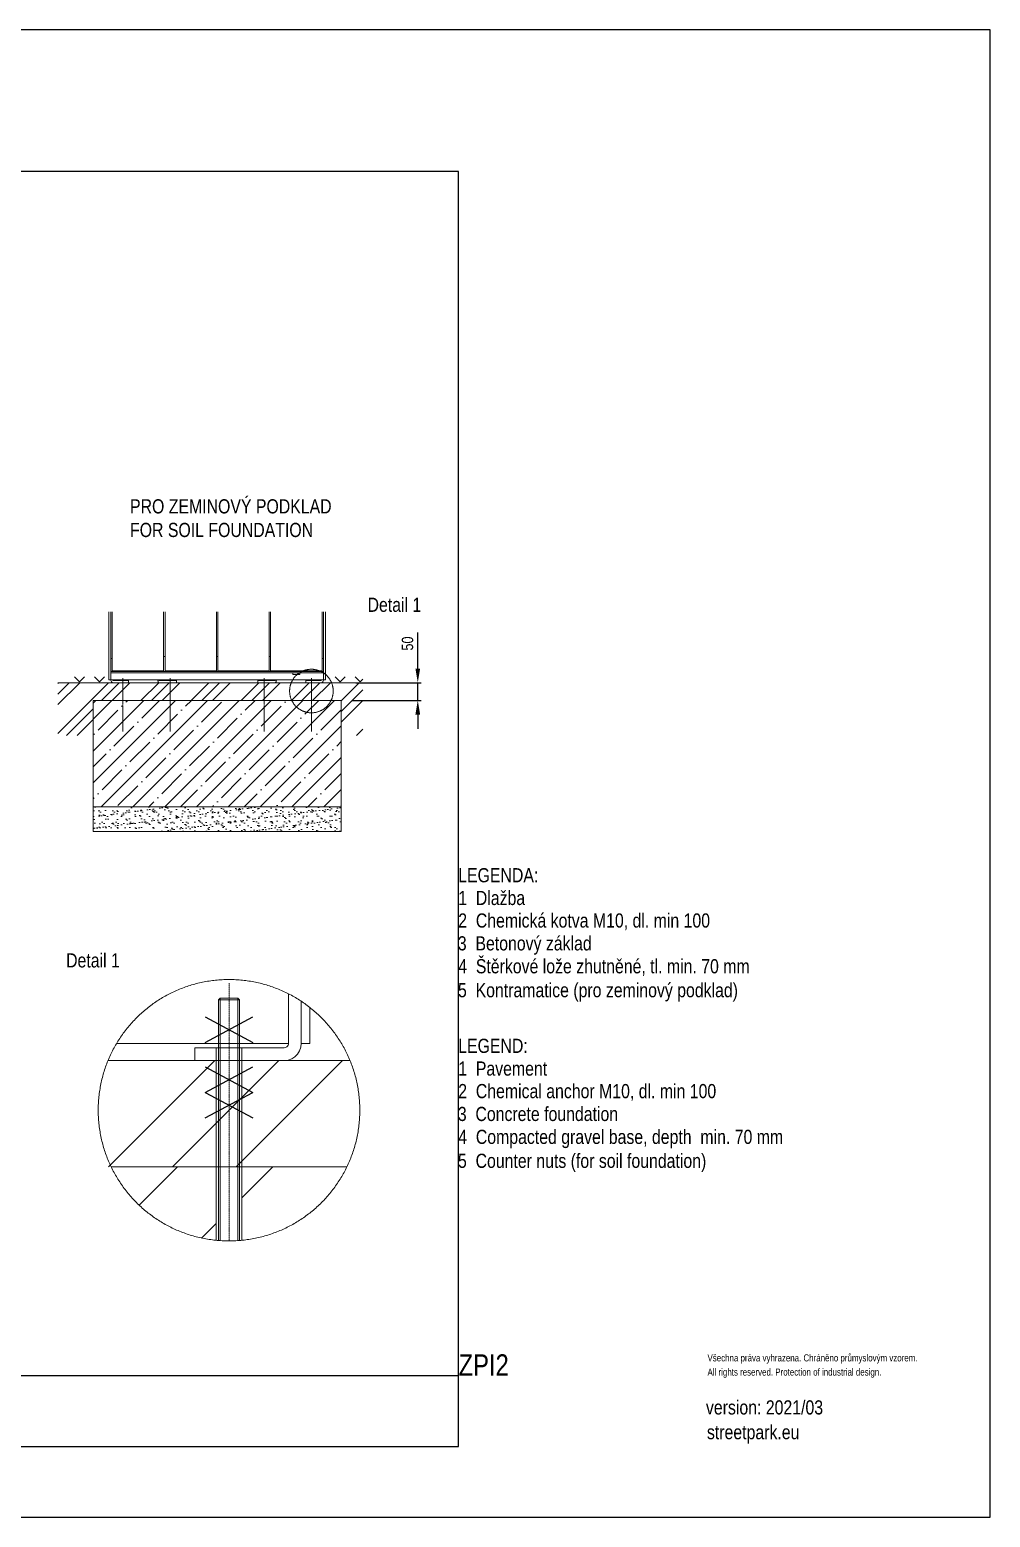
# Model space of a CAD drawing. Header units: millimetres. Extents: x 25115 to 31055, y 5999 to 10199.
# Drawn here: x 28345 to 31055, y 5999 to 10199 of the extents above; entities that cross this region are included whole.
import ezdxf
from ezdxf.lldxf.tags import DXFTag

# ---------------------------------------------------------------- set-up
doc = ezdxf.new("R2010")
doc.units = ezdxf.units.MM
doc.header["$LTSCALE"] = 0.3
doc.linetypes.add('ACAD_ISO10W100', pattern=[18.5, 12, -3, 0.5, -3])
doc.linetypes.add('INCONTINUOUS', pattern=[200000.001, 200000, -0.001])
for name, color, linetype, lineweight in [('KOTY', 3, 'INCONTINUOUS', 9), ('OBRYSOVA', 7, 'Continuous', 9), ('OSY', 7, 'ACAD_ISO10W100', 15), ('Visible', 7, 'Continuous', 18)]:
    doc.layers.add(name, color=color, linetype=linetype, lineweight=lineweight)
doc.layers.add('Nekreslit', color=6, linetype='Continuous', plot=False)
doc.layers.add('SRAFY', color=7, linetype='Continuous', lineweight=9, true_color=0x5b5b5b)
doc.styles.add('SEACAD_Arial', font='arial.ttf', dxfattribs={"width": 0.8})
tags = doc.linetypes.add('HIDDEN2', pattern=[4.7625, 3.175, -1.5875]).pattern_tags.tags
tags[6:7] = [DXFTag(74, 4), DXFTag(75, 0), DXFTag(340, '0'), DXFTag(46, 0.0), DXFTag(50, 0.0), DXFTag(44, 0.0), DXFTag(45, 0.0)]
tags[4:5] = [DXFTag(74, 4), DXFTag(75, 0), DXFTag(340, '0'), DXFTag(46, 0.0), DXFTag(50, 0.0), DXFTag(44, 0.0), DXFTag(45, 0.0)]
doc.dimstyles.new('ISO-25', dxfattribs={"dimtxt": 1.6, "dimasz": 2, "dimexe": 0.5, "dimexo": 1.5, "dimtad": 1, "dimdec": 0, "dimtxsty": 'SEACAD_Arial', "dimcen": 2, "dimadec": 0, "dimazin": 0, "dimtfac": 1, "dimtdec": 0, "dimtmove": 0, "dimatfit": 3, "dimfxl": 1, "dimarcsym": 0})

# ---------------------------------------------------------------- blocks, each defined once
blk = doc.blocks.new('*D435')
at = {"layer": 'Defpoints', "color": 0}
for p in [(29235.2, 8354.9), (29440, 8354.9), (29223.9, 8304.9)]:
    blk.add_point(p, dxfattribs=at)
at = {"layer": 'KOTY', "color": 0, "lineweight": -2}
for p, q in [((29440, 8394.9), (29440, 8496.4)), ((29265.2, 8354.9), (29450, 8354.9)), ((29440, 8304.9), (29440, 8354.9)), ((29253.9, 8304.9), (29450, 8304.9)), ((29440, 8264.9), (29440, 8224.9))]:
    blk.add_line(p, q, dxfattribs=at)
at = {"layer": 'KOTY', "color": 0}
for points in [[(29433.3, 8394.9), (29446.7, 8394.9), (29440, 8354.9)], [(29446.7, 8264.9), (29433.3, 8264.9), (29440, 8304.9)]]:
    blk.add_solid(points, dxfattribs=at)
at = {"layer": 'KOTY', "color": 0, "insert": (29411.2, 8465.6), "char_height": 32, "attachment_point": 5, "rotation": 90, "style": 'SEACAD_Arial'}
blk.add_mtext('50', dxfattribs=at)

msp = doc.modelspace()

# ---------------------------------------------------------------- hatches: boundary and pattern name
at = {"layer": 'SRAFY'}
h = msp.add_hatch(dxfattribs=at)
h.set_pattern_fill('ANSI35', color=8, scale=10, style=0)
h.set_pattern_definition([(45, (4122.86, 2889.05), (-44.90128, 44.90128), []), (45, (4167.76, 2889.05), (-44.90128, 44.90128), [79.375, -15.875, 0, -15.875])])
h.paths.add_polyline_path([(28523.9, 8304.9), (29223.9, 8304.9), (29223.9, 8004.9), (28523.9, 8004.9)])
h = msp.add_hatch(dxfattribs=at)
h.set_pattern_fill('AR-SAND', color=8, scale=0.5, style=0)
h.set_pattern_definition([(37.5, (4122.862, 2889.053), (-0.800016, 24.470662), [0, -19.304, 0, -21.59, 0, -20.6375]), (7.5, (4122.862, 2889.053), (22.476164, 35.841255), [0, -10.414, 0, -17.399, 0, -6.6675]), (327.5, (4107.24, 2889.053), (39.549619, 0.07186), [0, -6.35, 0, -22.86, 0, -29.845]), (317.5, (4107.24, 2889.053), (38.177823, 11.146466), [0, -3.175, 0, -14.986, 0, -17.145])])
h.paths.add_polyline_path([(28523.9, 8004.9), (29223.9, 8004.9), (29223.9, 7934.9), (28523.9, 7934.9)])

# ---------------------------------------------------------------- linework, layer by layer
for p, q in [((28839.9, 7411.2), (28974.9, 7339.2)), ((28839.9, 7339.2), (28974.9, 7411.2)), ((28839.9, 7270.3), (28974.9, 7198.3)), ((28839.9, 7198.3), (28974.9, 7270.3)), ((28839.9, 7198.3), (28974.9, 7126.3)), ((28839.9, 7126.3), (28974.9, 7198.3))]:
    msp.add_line(p, q)
at = {"layer": 'KOTY'}
for centre, radius in [((29139.9, 8331.5), 61.5), ((28907.4, 7147.9), 369)]:
    msp.add_circle(centre, radius, dxfattribs=at)
at = {"layer": 'Nekreslit'}
msp.add_line((25515.2, 6398.6), (29555.2, 6398.6), dxfattribs=at)
for points in [[(25115.2, 5998.6), (31055.2, 5998.6), (31055.2, 10198.6), (25115.2, 10198.6)], [(25515.2, 6198.6), (29555.2, 6198.6), (29555.2, 9798.6), (25515.2, 9798.6)]]:
    msp.add_lwpolyline(points, close=True, dxfattribs=at)
at = {"layer": 'OBRYSOVA', "color": 7, "linetype": 'HIDDEN2'}
for p, q in [((28937.4, 7459.3), (28877.4, 7459.3)), ((28871.4, 7324.4), (28871.4, 6780.7)), ((28943.4, 6780.7), (28943.4, 7324.3))]:
    msp.add_line(p, q, dxfattribs=at)
at = {"layer": 'OBRYSOVA', "lineweight": 15}
for p, q in [((28882.2, 7464.1), (28882.2, 6779.8)), ((28932.6, 6779.8), (28932.6, 7464.1))]:
    msp.add_line(p, q, dxfattribs=at)
at = {"layer": 'OSY', "ltscale": 0.5}
for p, q in [((28607.9, 8367.6), (28607.9, 8217.6)), ((28740.9, 8367.6), (28740.9, 8217.6)), ((29006.9, 8367.6), (29006.9, 8217.6)), ((29139.9, 8367.6), (29139.9, 8217.6))]:
    msp.add_line(p, q, dxfattribs=at)
at = {"layer": 'OSY'}
msp.add_line((28907.4, 7506.2), (28907.4, 6778.9), dxfattribs=at)
at = {"layer": 'SRAFY'}
for p, q in [((28485.5, 8357.7), (28471.4, 8371.8)), ((28485.5, 8357.7), (28499.7, 8371.8)), ((28542.1, 8357.7), (28527.9, 8371.8)), ((28542.1, 8357.7), (28556.2, 8371.8)), ((29220.9, 8357.7), (29206.8, 8371.8)), ((29220.9, 8357.7), (29235, 8371.8)), ((29277.5, 8357.7), (29263.3, 8371.8)), ((29277.5, 8357.7), (29285, 8365.2)), ((28424.4, 8354.9), (29285, 8354.9)), ((28424.4, 8293.1), (28486.2, 8354.9)), ((28424.4, 8323.1), (28456.2, 8354.9)), ((28424.4, 8353.1), (28426.2, 8354.9)), ((28424.4, 8211.7), (28567.6, 8354.9)), ((28547.6, 8304.9), (28597.6, 8354.9)), ((28577.6, 8304.9), (28627.6, 8354.9)), ((28659, 8304.9), (28709, 8354.9)), ((28689, 8304.9), (28739, 8354.9)), ((28719, 8304.9), (28769, 8354.9)), ((28800.4, 8304.9), (28850.4, 8354.9)), ((28830.4, 8304.9), (28880.4, 8354.9)), ((28860.4, 8304.9), (28910.4, 8354.9)), ((28941.8, 8304.9), (28991.8, 8354.9)), ((28971.8, 8304.9), (29021.8, 8354.9)), ((29001.8, 8304.9), (29051.8, 8354.9)), ((29083.3, 8304.9), (29133.3, 8354.9)), ((29113.3, 8304.9), (29163.3, 8354.9)), ((29143.3, 8304.9), (29193.3, 8354.9)), ((29222.6, 8272.8), (29285, 8335.2)), ((29223.9, 8304), (29274.7, 8354.9)), ((28449, 8206.3), (28523.9, 8281.2)), ((29252.6, 8272.8), (29285, 8305.2)), ((28479, 8206.3), (28523.9, 8251.2)), ((29223.9, 8244), (29252.6, 8272.8)), ((29267.4, 8206.2), (29285, 8223.8)), ((28566.1, 7288.3), (29248.7, 7288.3)), ((28567.8, 6988.3), (28867.8, 7288.3)), ((28747.8, 6988.3), (29047.8, 7288.3)), ((28927.8, 6988.3), (29227.8, 7288.3)), ((28574.7, 6988.3), (29240.1, 6988.3)), ((29240.1, 6988.3), (29240.1, 6988.3))]:
    msp.add_line(p, q, dxfattribs=at)
at = {"layer": 'SRAFY', "color": 8}
for p, q in [((28653.7, 6880), (28762.1, 6988.3)), ((28943.4, 6900.3), (29031.5, 6988.3)), ((29031.5, 6988.3), (29031.5, 6988.3)), ((28830.2, 6787.1), (28871.4, 6828.3))]:
    msp.add_line(p, q, dxfattribs=at)
at = {"layer": 'SRAFY'}
for points in [[(28523.9, 8304.9), (29223.9, 8304.9), (29223.9, 8004.9), (28523.9, 8004.9)], [(28523.9, 8004.9), (29223.9, 8004.9), (29223.9, 7934.9), (28523.9, 7934.9)]]:
    msp.add_lwpolyline(points, close=True, dxfattribs=at)
at = {"layer": 'Visible'}
for p, q in [((28577.9, 8422.9), (28573.9, 8422.9)), ((28726.9, 8428.9), (28722.9, 8428.9)), ((28875.9, 8428.9), (28871.9, 8428.9)), ((29024.9, 8428.9), (29020.9, 8428.9)), ((29173.9, 8422.9), (29169.9, 8422.9)), ((28882.2, 7464.1), (28932.6, 7464.1))]:
    msp.add_line(p, q, dxfattribs=at)
at = {"layer": 'Visible', "color": 0}
for p, q in [((28574.1, 8361.1), (28574.6, 8359.4)), ((28574.6, 8359.4), (28575.6, 8357.9)), ((28579.9, 8362.4), (28580, 8362)), ((28580, 8362), (28580.3, 8361.6)), ((28580.3, 8361.6), (28580.6, 8361.3)), ((28580.6, 8361.3), (28581, 8361.1)), ((28581, 8361.1), (28581.4, 8360.9)), ((28581.4, 8360.9), (28581.9, 8360.9)), ((28581.9, 8360.9), (28603.9, 8360.9)), ((28603.9, 8360.9), (28608.3, 8360.9)), ((28608.3, 8360.9), (28612.5, 8360.9)), ((28612.5, 8360.9), (28616.3, 8360.9)), ((28616.3, 8360.9), (28619.5, 8360.9)), ((28619.5, 8360.9), (28621.9, 8360.9)), ((28621.9, 8360.9), (28623.3, 8360.9)), ((28623.3, 8360.9), (28623.9, 8360.9)), ((28623.9, 8360.9), (28623.9, 8354.9)), ((28706.6, 8362.9), (28706.6, 8361.1)), ((28706.6, 8361.1), (28706.9, 8359.4)), ((28706.9, 8359.4), (28707.4, 8357.9)), ((28709.5, 8362.9), (28709.6, 8362.4)), ((28709.6, 8362.4), (28709.6, 8362)), ((28709.6, 8362), (28709.7, 8361.6)), ((28709.7, 8361.6), (28709.9, 8361.3)), ((28709.9, 8361.3), (28710.1, 8361.1)), ((28710.1, 8361.1), (28710.3, 8360.9)), ((28710.3, 8360.9), (28710.5, 8360.9)), ((28710.5, 8360.9), (28721.5, 8360.9)), ((28721.5, 8360.9), (28744.6, 8360.9)), ((28721.5, 8360.9), (28724.2, 8360.9)), ((28724.2, 8360.9), (28727.6, 8360.9)), ((28727.6, 8360.9), (28731.5, 8360.9)), ((28731.5, 8360.9), (28735.9, 8360.9)), ((28735.9, 8360.9), (28740.4, 8360.9)), ((28740.4, 8360.9), (28744.8, 8360.9)), ((28744.2, 8362.4), (28744.2, 8362.9)), ((28744.3, 8362), (28744.2, 8362.4)), ((28744.4, 8361.6), (28744.3, 8362)), ((28744.6, 8361.3), (28744.4, 8361.6)), ((28744.8, 8361.1), (28744.6, 8361.3)), ((28745, 8360.9), (28744.8, 8361.1)), ((28744.8, 8360.9), (28748.9, 8360.9)), ((28745.2, 8360.9), (28745, 8360.9)), ((28748.9, 8360.9), (28752.5, 8360.9)), ((28752.5, 8360.9), (28755.4, 8360.9)), ((28755.4, 8360.9), (28757.5, 8360.9)), ((28757.5, 8360.9), (28758.6, 8360.9)), ((28758.6, 8360.9), (28758.9, 8360.9)), ((28758.9, 8358.9), (28758.9, 8360.9)), ((28758.9, 8358.9), (28758.9, 8354.9)), ((28989.1, 8360.9), (28988.9, 8360.9)), ((28988.9, 8358.9), (28988.9, 8360.9)), ((28988.9, 8358.9), (28988.9, 8354.9)), ((28990.2, 8360.9), (28989.1, 8360.9)), ((28992.3, 8360.9), (28990.2, 8360.9)), ((28995.3, 8360.9), (28992.3, 8360.9)), ((28998.9, 8360.9), (28995.3, 8360.9)), ((29003, 8360.9), (28998.9, 8360.9)), ((29002.5, 8360.9), (29002.8, 8360.9)), ((29002.8, 8360.9), (29003, 8361.1)), ((29003, 8361.1), (29003.2, 8361.3)), ((29007.4, 8360.9), (29003, 8360.9)), ((29026.2, 8360.9), (29003.1, 8360.9)), ((29003.2, 8361.3), (29003.3, 8361.6)), ((29003.3, 8361.6), (29003.4, 8362)), ((29003.4, 8362), (29003.5, 8362.4)), ((29003.5, 8362.4), (29003.5, 8362.9)), ((29011.8, 8360.9), (29007.4, 8360.9)), ((29016.2, 8360.9), (29011.8, 8360.9)), ((29020.1, 8360.9), (29016.2, 8360.9)), ((29023.5, 8360.9), (29020.1, 8360.9)), ((29026.2, 8360.9), (29023.5, 8360.9)), ((29037.2, 8360.9), (29026.2, 8360.9)), ((29037.4, 8360.9), (29037.2, 8360.9)), ((29037.6, 8361.1), (29037.4, 8360.9)), ((29037.8, 8361.3), (29037.6, 8361.1)), ((29038, 8361.6), (29037.8, 8361.3)), ((29038.1, 8362), (29038, 8361.6)), ((29038.2, 8362.4), (29038.1, 8362)), ((29038.2, 8362.9), (29038.2, 8362.4)), ((29040.8, 8359.4), (29040.3, 8357.9)), ((29041.1, 8361.1), (29040.8, 8359.4)), ((29041.2, 8362.9), (29041.1, 8361.1)), ((29123.8, 8360.9), (29123.8, 8354.9)), ((29123.8, 8360.9), (29124.4, 8360.9)), ((29124.4, 8360.9), (29125.8, 8360.9)), ((29125.8, 8360.9), (29128.2, 8360.9)), ((29128.2, 8360.9), (29131.4, 8360.9)), ((29131.4, 8360.9), (29135.2, 8360.9)), ((29135.2, 8360.9), (29139.4, 8360.9)), ((29139.4, 8360.9), (29143.9, 8360.9)), ((29143.9, 8360.9), (29165.9, 8360.9)), ((29165.9, 8360.9), (29166.3, 8360.9)), ((29166.3, 8360.9), (29166.7, 8361.1)), ((29166.7, 8361.1), (29167.1, 8361.3)), ((29167.1, 8361.3), (29167.4, 8361.6)), ((29167.4, 8361.6), (29167.7, 8362)), ((29167.7, 8362), (29167.8, 8362.4)), ((29167.8, 8362.4), (29167.9, 8362.9)), ((29172.1, 8357.9), (29173.1, 8359.4)), ((29173.1, 8359.4), (29173.7, 8361.1)), ((29173.7, 8361.1), (29173.9, 8362.9)), ((28575.6, 8357.9), (28576.9, 8356.6)), ((28576.9, 8356.6), (28578.4, 8355.7)), ((28578.4, 8355.7), (28580.1, 8355.1)), ((28580.1, 8355.1), (28581.9, 8354.9)), ((28581.9, 8354.9), (28603.9, 8354.9)), ((28608.3, 8354.9), (28603.9, 8354.9)), ((28612.5, 8354.9), (28608.3, 8354.9)), ((28616.3, 8354.9), (28612.5, 8354.9)), ((28619.5, 8354.9), (28616.3, 8354.9)), ((28621.9, 8354.9), (28619.5, 8354.9)), ((28623.3, 8354.9), (28621.9, 8354.9)), ((28623.9, 8354.9), (28623.3, 8354.9)), ((28707.4, 8357.9), (28708, 8356.6)), ((28708, 8356.6), (28708.8, 8355.7)), ((28708.8, 8355.7), (28709.6, 8355.1)), ((28709.6, 8355.1), (28710.5, 8354.9)), ((28710.5, 8354.9), (28721.5, 8354.9)), ((28724.2, 8354.9), (28721.5, 8354.9)), ((28727.6, 8354.9), (28724.2, 8354.9)), ((28731.5, 8354.9), (28727.6, 8354.9)), ((28735.9, 8354.9), (28731.5, 8354.9)), ((28740.4, 8354.9), (28735.9, 8354.9)), ((28744.8, 8354.9), (28740.4, 8354.9)), ((28748.9, 8354.9), (28744.8, 8354.9)), ((28752.5, 8354.9), (28748.9, 8354.9)), ((28755.4, 8354.9), (28752.5, 8354.9)), ((28757.5, 8354.9), (28755.4, 8354.9)), ((28758.6, 8354.9), (28757.5, 8354.9)), ((28758.9, 8354.9), (28758.6, 8354.9)), ((28988.9, 8354.9), (28989.1, 8354.9)), ((28989.1, 8354.9), (28990.2, 8354.9)), ((28990.2, 8354.9), (28992.3, 8354.9)), ((28992.3, 8354.9), (28995.3, 8354.9)), ((28995.3, 8354.9), (28998.9, 8354.9)), ((28998.9, 8354.9), (29003, 8354.9)), ((29003, 8354.9), (29007.4, 8354.9)), ((29007.4, 8354.9), (29011.8, 8354.9)), ((29011.8, 8354.9), (29016.2, 8354.9)), ((29016.2, 8354.9), (29020.1, 8354.9)), ((29020.1, 8354.9), (29023.5, 8354.9)), ((29023.5, 8354.9), (29026.2, 8354.9)), ((29037.2, 8354.9), (29026.2, 8354.9)), ((29038.1, 8355.1), (29037.2, 8354.9)), ((29038.9, 8355.7), (29038.1, 8355.1)), ((29039.7, 8356.6), (29038.9, 8355.7)), ((29040.3, 8357.9), (29039.7, 8356.6)), ((29124.4, 8354.9), (29123.8, 8354.9)), ((29125.8, 8354.9), (29124.4, 8354.9)), ((29128.2, 8354.9), (29125.8, 8354.9)), ((29131.4, 8354.9), (29128.2, 8354.9)), ((29135.2, 8354.9), (29131.4, 8354.9)), ((29139.4, 8354.9), (29135.2, 8354.9)), ((29143.9, 8354.9), (29139.4, 8354.9)), ((29143.9, 8354.9), (29165.9, 8354.9)), ((29165.9, 8354.9), (29167.6, 8355.1)), ((29167.6, 8355.1), (29169.3, 8355.7)), ((29169.3, 8355.7), (29170.8, 8356.6)), ((29170.8, 8356.6), (29172.1, 8357.9)), ((29075.4, 7476.5), (29075.4, 7336.2)), ((29111.4, 7456.3), (29111.4, 7455.5)), ((29111.4, 7455.5), (29111.4, 7456.3)), ((29111.4, 7404.3), (29111.4, 7455.5)), ((29135.4, 7438.1), (29135.4, 7429.7)), ((29111.4, 7381.6), (29111.4, 7404.3)), ((29135.4, 7429.7), (29135.4, 7404.3)), ((29135.4, 7404.3), (29135.4, 7381.6)), ((29111.4, 7362.6), (29111.4, 7381.6)), ((29111.4, 7348.2), (29111.4, 7362.6)), ((29135.4, 7381.6), (29135.4, 7362.6)), ((29135.4, 7362.6), (29135.4, 7348.2)), ((28590, 7336.2), (29075.4, 7336.2)), ((28811.3, 7324.3), (28811.3, 7288.3)), ((28811.3, 7324.3), (28814.5, 7324.3)), ((28814.5, 7324.3), (28823.3, 7324.3)), ((28823.3, 7324.3), (28837.7, 7324.3)), ((28837.7, 7324.3), (28856.6, 7324.3)), ((28856.6, 7324.3), (28879.3, 7324.3)), ((28879.3, 7324.3), (28904.8, 7324.3)), ((28904.8, 7324.3), (28931.4, 7324.3)), ((28931.4, 7324.3), (29063.4, 7324.3)), ((29063.4, 7324.3), (29066.2, 7324.7)), ((29066.2, 7324.7), (29068.7, 7325.5)), ((29068.7, 7325.5), (29071, 7327.1)), ((29071, 7327.1), (29072.8, 7328.9)), ((29072.8, 7328.9), (29074.2, 7331.2)), ((29074.2, 7331.2), (29075, 7333.7)), ((29075, 7333.7), (29075.4, 7336.2)), ((29100.8, 7306.3), (29106.7, 7315.5)), ((29106.7, 7315.5), (29110.2, 7325.7)), ((29110.2, 7325.7), (29111.4, 7336.2)), ((29111.4, 7339.5), (29111.4, 7348.2)), ((29111.4, 7336.2), (29111.4, 7339.5)), ((29135.4, 7336.2), (29111.4, 7336.2)), ((29135.4, 7348.2), (29135.4, 7339.5)), ((29135.4, 7339.5), (29135.4, 7336.2)), ((28814.5, 7288.3), (28811.3, 7288.3)), ((28823.3, 7288.3), (28814.5, 7288.3)), ((28837.7, 7288.3), (28823.3, 7288.3)), ((28856.6, 7288.3), (28837.7, 7288.3)), ((28879.3, 7288.3), (28856.6, 7288.3)), ((28904.8, 7288.3), (28879.3, 7288.3)), ((28931.4, 7288.3), (28904.8, 7288.3)), ((28931.4, 7288.3), (29063.4, 7288.3)), ((29063.4, 7288.3), (29074.1, 7289.5)), ((29074.1, 7289.5), (29084.2, 7293.1)), ((29084.2, 7293.1), (29093.3, 7298.8)), ((29093.3, 7298.8), (29100.8, 7306.3))]:
    msp.add_line(p, q, dxfattribs=at)
at = {"layer": 'Visible', "color": 7, "linetype": 'HIDDEN2'}
for p, q in [((28882.2, 7464.1), (28877.4, 7459.3)), ((28937.4, 7459.3), (28932.6, 7464.1))]:
    msp.add_line(p, q, dxfattribs=at)
at = {"layer": 'Visible', "color": 7}
for p, q in [((28877.4, 7459.3), (28877.4, 6780.1)), ((28937.4, 6780.1), (28937.4, 7459.3))]:
    msp.add_line(p, q, dxfattribs=at)
at = {"layer": 'Visible'}
for points in [[(28567.9, 8554.9), (28567.9, 8362.9), (29179.9, 8362.9), (29179.9, 8554.9)], [(28567.9, 8554.9), (28567.9, 8362.9), (28573.9, 8362.9), (28573.9, 8554.9)], [(29179.9, 8554.9), (29179.9, 8362.9), (29173.9, 8362.9), (29173.9, 8554.9)]]:
    msp.add_lwpolyline(points, dxfattribs=at)
at = {"layer": 'Visible', "color": 7}
for points in [[(28577.9, 8554.9), (28577.9, 8388.9), (28722.9, 8388.9), (28722.9, 8554.9)], [(28726.9, 8554.9), (28726.9, 8388.9), (28871.9, 8388.9), (28871.9, 8554.9)], [(28875.9, 8554.9), (28875.9, 8388.9), (29020.9, 8388.9), (29020.9, 8554.9)], [(29024.9, 8554.9), (29024.9, 8388.9), (29169.9, 8388.9), (29169.9, 8554.9)]]:
    msp.add_lwpolyline(points, dxfattribs=at)
at = {"layer": 'Visible'}
msp.add_lwpolyline([(28573.9, 8382.9), (29173.9, 8382.9), (29173.9, 8386.9), (28573.9, 8386.9)], close=True, dxfattribs=at)
msp.add_lwpolyline([(29089.4, 8377.9), (29105.4, 8377.9, 0.414214), (29107.4, 8379.9), (29107.4, 8382.9), (29087.4, 8382.9), (29087.4, 8379.9, 0.414214)], format="xyb", close=True, dxfattribs=at)

# ---------------------------------------------------------------- texts
at = {"style": 'SEACAD_Arial', "width": 0.8}
for s, height, p in [('LEGENDA:', 40, (29554.1, 7791.4)), ('1  Dlažba', 40, (29554.1, 7727.2)), ('2  Chemická kotva M10, dl. min 100', 40, (29554.1, 7663.6)), ('3  Betonový základ', 40, (29553, 7599.1)), ('4  Štěrkové lože zhutněné, tl. min. 70 mm', 40, (29554.1, 7534.4)), ('5  Kontramatice (pro zeminový podklad)', 40, (29553.4, 7466.9)), ('LEGEND:', 40, (29554.1, 7309.7)), ('1  Pavement', 40, (29554.1, 7245.5)), ('2  Chemical anchor M10, dl. min 100', 40, (29554.1, 7181.9)), ('3  Concrete foundation', 40, (29553, 7117.4)), ('4  Compacted gravel base, depth  min. 70 mm', 40, (29554.1, 7052.7)), ('5  Counter nuts (for soil foundation)', 40, (29553.4, 6985.1)), ('ZPI2', 60, (29555.2, 6398.6)), ('Všechna práva vyhrazena. Chráněno průmyslovým vzorem.', 20, (30257.5, 6438.6)), ('All rights reserved. Protection of industrial design.', 20, (30257.5, 6398.6)), ('version: 2021/03', 40, (30253.1, 6288.8)), ('streetpark.eu', 40, (30255.9, 6218.9))]:
    msp.add_text(s, height=height, dxfattribs=at).set_placement(p)
at = {"layer": 'KOTY', "char_height": 40, "attachment_point": 1, "style": 'SEACAD_Arial'}
for s, insert, width in [('PRO ZEMINOVÝ PODKLAD\\PFOR SOIL FOUNDATION', (28628.1, 8873), 775.388), ('Detail 1', (29298.3, 8595.1), 199.03), ('Detail 1', (28447.7, 7591), 199.03)]:
    msp.add_mtext(s, dxfattribs=dict(at, insert=insert, width=width))

# ---------------------------------------------------------------- dimensions: what is measured, and where the dimension line sits
at = {"layer": 'KOTY'}
dim = msp.add_linear_dim(base=(29440, 8354.9), p1=(29223.9, 8304.9), p2=(29235.2, 8354.9), angle=90, dimstyle='ISO-25', override={"dimlfac": 1, "dimtxsty": 'SEACAD_Arial', "dimsah": 1, "dimtolj": 0}, dxfattribs=at)
dim.commit()
dim.dimension.update_dxf_attribs({"geometry": '*D435', "text_midpoint": (29411.2, 8465.6)})

doc.saveas('drawing.dxf')
